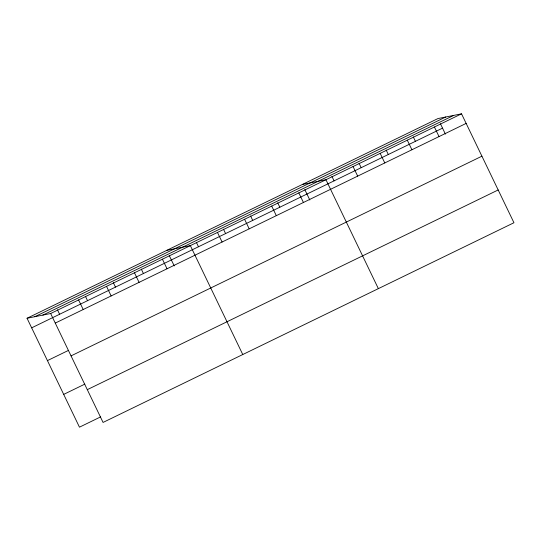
<?xml version="1.0" encoding="UTF-8"?>
<svg xmlns="http://www.w3.org/2000/svg" width="541" height="541" viewBox="0 0 541 541"><rect width="100%" height="100%" fill="white"/><g stroke="black" fill="none" stroke-linecap="round" stroke-linejoin="round"><path stroke-width="0.81" d="M27.05 318.264L437.933 118.567L461.534 113.826L513.95 222.736L103.067 422.433L50.658 313.523L27.05 318.264L79.466 427.174L100.606 416.895M34.84 316.701L445.716 117.005M42.867 315.092L453.743 115.389M50.658 313.523L461.534 113.826M31.662 327.839L442.538 128.143M55.263 323.099L466.146 123.402M47.432 360.617L68.579 350.345M71.04 355.883L481.923 156.18M63.689 394.396L84.836 384.117M87.297 389.655L498.173 189.959M302.338 184.467L325.946 179.727L378.362 288.637M166.75 250.368L190.358 245.628L242.767 354.538M440.415 123.72L445.405 134.1M434.416 127.007L439.028 136.582M413.29 136.9L415.42 141.323M407.299 140.187L411.911 149.762M386.173 150.08L388.303 154.503M380.181 153.367L384.793 162.942M359.055 163.26L361.185 167.683M353.063 166.547L357.675 176.123M331.937 176.44L334.067 180.863M304.82 189.62L309.817 200.001M298.828 192.907L303.433 202.483M277.702 202.801L279.832 207.223M271.71 206.087L276.316 215.663M250.584 215.981L252.715 220.403M244.593 219.267L249.198 228.843M223.467 229.161L225.597 233.584M217.475 232.447L222.081 242.023M196.349 242.341L198.479 246.764M169.232 255.521L174.229 265.901M162.415 259.207L167.027 268.782M141.289 269.1L143.419 273.523M134.472 272.786L139.084 282.361M113.353 282.679L115.476 287.102M106.536 286.365L111.142 295.941M85.41 296.258L87.541 300.681M78.594 299.944L83.206 309.52M57.474 309.844L59.598 314.26"/></g></svg>
